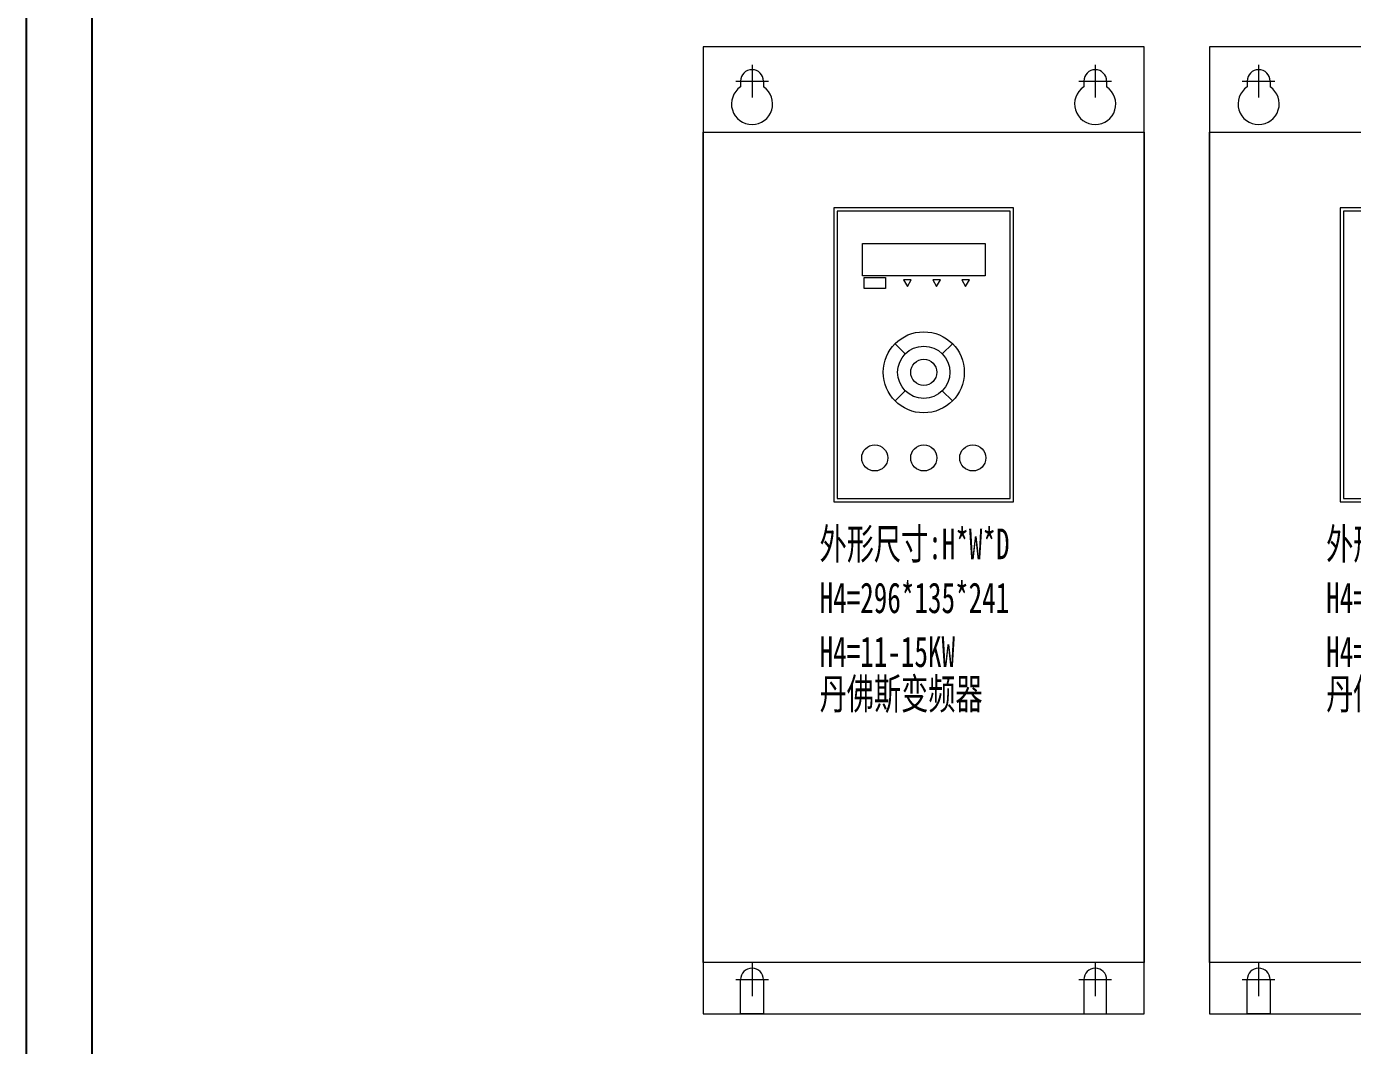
# Model space of a CAD drawing. Extents: x 310282 to 310982, y 295850 to 297850.
# Drawn here: x 310282.2 to 310687.9, y 296193.9 to 296505.7 of the extents above; entities that cross this region are included whole.
import ezdxf

# ---------------------------------------------------------------- set-up
doc = ezdxf.new("R2010")
doc.units = 0
doc.header["$MEASUREMENT"] = 0
doc.linetypes.add('DASHED', pattern=[0.75, 0.5, -0.25])
doc.layers.add('布置图', color=30, linetype='Continuous')
doc.layers.add('细线', color=7, linetype='Continuous', lineweight=0)
doc.layers.add('细线 @ 1', color=7, linetype='Continuous', lineweight=0)
doc.styles.add('仿宋', font='simfang.ttf', dxfattribs={"width": 0.6})

# ---------------------------------------------------------------- blocks, each defined once
blk = doc.blocks.new('Manufacturer光辉PartName变频器Series15KWShellFrameLimitingCurrentRemarkPartTypeMinCurrent0MaxCurrent0PolesMinPower11MaxPower15LibType2DelFlgfalseUpdateDate')
at = {"layer": '细线', "color": 1, "transparency": 33554687}
for p, q in [((-52.5, 142.5), (-52.5, 132.5)), ((52.5, 142.5), (52.5, 132.5)), ((-57.5, 137.5), (-47.5, 137.5)), ((47.5, 137.5), (57.5, 137.5)), ((-52.5, -132.5), (-52.5, -142.5)), ((52.5, -132.5), (52.5, -142.5)), ((-57.5, -137.5), (-47.5, -137.5)), ((47.5, -137.5), (57.5, -137.5))]:
    blk.add_line(p, q, dxfattribs=at)
at = {"layer": '细线', "color": 0, "transparency": 33554687}
for p, q in [((-56, 137.5), (-56, 135.74)), ((-49, 137.5), (-49, 135.74)), ((49, 137.5), (49, 135.74)), ((56, 137.5), (56, 135.74)), ((-8.73, 57.14), (-5.62, 54.03)), ((5.69, 54.03), (8.8, 57.14)), ((-5.62, 42.72), (-8.73, 39.61)), ((5.69, 42.72), (8.8, 39.61))]:
    blk.add_line(p, q, dxfattribs=at)
for points in [[(-67.5, -148), (67.5, -148), (67.5, 148), (-67.5, 148)], [(-67.5, 121.85), (67.5, 121.85), (67.5, -132.23), (-67.5, -132.23)], [(-27.5, 8.71), (27.5, 8.71), (27.5, 98.71), (-27.5, 98.71)], [(-26.5, 9.71), (26.5, 9.71), (26.5, 97.71), (-26.5, 97.71)], [(-18.73, 87.8), (18.8, 87.8), (18.8, 77.9), (-18.73, 77.9)], [(-18.23, 77.4), (-11.65, 77.4), (-11.65, 73.98), (-18.23, 73.98)], [(-6.12, 76.66), (-4.95, 74.63), (-3.78, 76.66)], [(2.77, 76.66), (3.94, 74.63), (5.11, 76.66)], [(11.66, 76.66), (12.83, 74.63), (14, 76.66)]]:
    blk.add_lwpolyline(points, close=True, dxfattribs=at)
for points in [[(-49, -137.5), (-49, -148), (-56, -148), (-56, -137.5)], [(49, -137.5), (49, -148), (56, -148), (56, -137.5)]]:
    blk.add_lwpolyline(points, dxfattribs=at)
for centre, radius in [((0.04, 48.38), 12.4), ((0.04, 48.38), 7.99), ((0.04, 48.38), 4), ((-14.96, 22.18), 4), ((0.04, 22.18), 4), ((15.04, 22.18), 4)]:
    blk.add_circle(centre, radius, dxfattribs=at)
for centre, radius, start, end in [((-52.5, 137.5), 3.5, 0, 180), ((52.5, 137.5), 3.5, 0, 180), ((-52.5, 130.5), 6.3, 123.749, 56.251), ((52.5, 130.5), 6.3, 123.749, 56.251), ((-52.5, -137.5), 3.5, 0, 180), ((52.5, -137.5), 3.5, 0, 180)]:
    blk.add_arc(centre, radius, start, end, dxfattribs=at)
at = {"layer": '细线 @ 1', "color": 4, "transparency": 33554687, "style": '仿宋', "width": 0.65}
for s, p in [('外形尺寸:H*W*D', (-31.84, -8.82)), ('H4=296*135*241', (-31.84, -25.31)), ('H4=11-15KW', (-31.84, -41.8)), ('丹佛斯变频器', (-31.84, -54.7))]:
    blk.add_text(s, height=9.375, dxfattribs=at).set_placement(p)

msp = doc.modelspace()

# ---------------------------------------------------------------- linework, layer by layer
at = {"color": 2, "elevation": 0}
msp.add_lwpolyline([(310282.16, 297849.89), (310302.16, 297849.89), (310302.16, 295849.89), (310282.16, 295849.89)], close=True, dxfattribs=at)
at = {"layer": '布置图', "linetype": 'DASHED', "elevation": 0}
msp.add_lwpolyline([(310282.16, 297849.89), (310982.16, 297849.89), (310982.16, 295849.89), (310282.16, 295849.89)], close=True, dxfattribs=at)

# ---------------------------------------------------------------- block references
for p in [(310556.66, 296351.52), (310711.66, 296351.52)]:
    msp.add_blockref('Manufacturer光辉PartName变频器Series15KWShellFrameLimitingCurrentRemarkPartTypeMinCurrent0MaxCurrent0PolesMinPower11MaxPower15LibType2DelFlgfalseUpdateDate', p)

doc.saveas('drawing.dxf')
